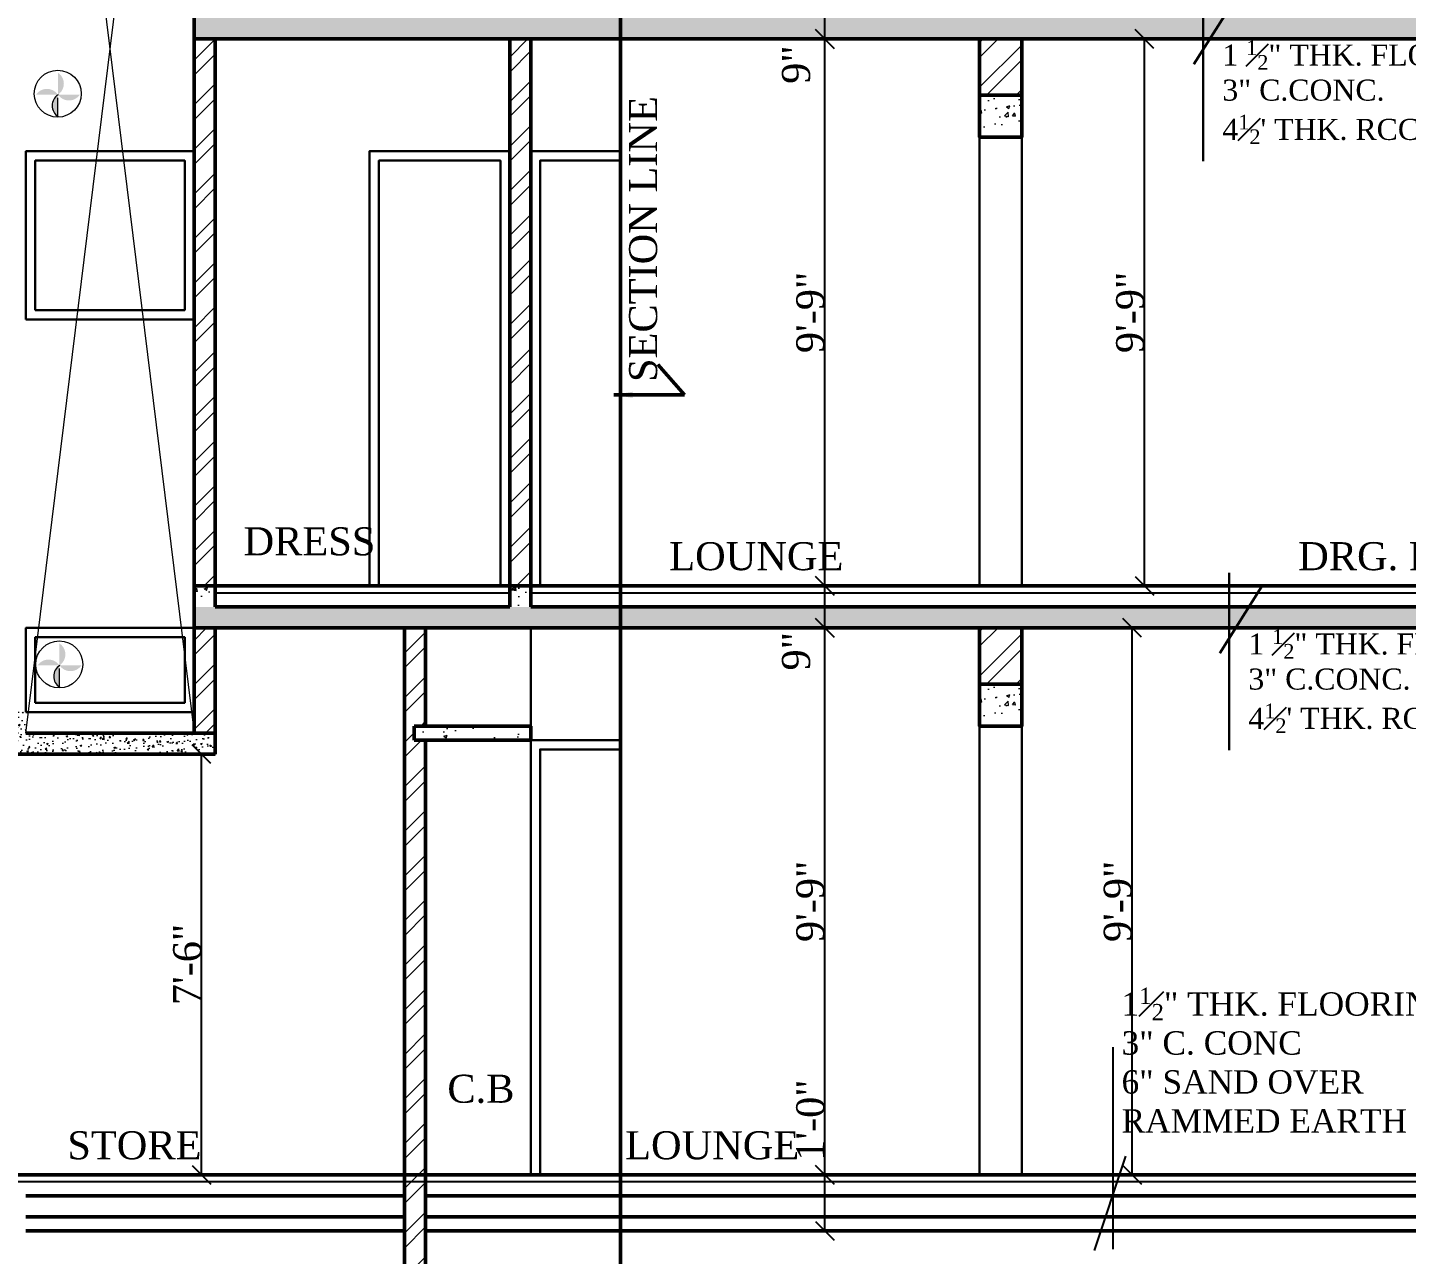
# Model space of a CAD drawing. Header units: feet. Extents: x 37458 to 42412, y -3338 to -325.
# Drawn here: x 40425.3 to 40720.2, y -1268.4 to -1005.9 of the extents above; entities that cross this region are included whole.
import ezdxf

# ---------------------------------------------------------------- set-up
doc = ezdxf.new("R2010")
doc.units = ezdxf.units.FT
doc.header["$MEASUREMENT"] = 0
doc.header["$PDMODE"] = 35
doc.header["$PDSIZE"] = 8
doc.layers.get('Defpoints').update_dxf_attribs({"color": 52})
for name, color, linetype, plot in [('BLK_1_FLR_0_KITCHEN', 1, 'Continuous', False), ('BLK_1_FLR_0_REGULAR_ROOM_5', 1, 'Continuous', False), ('BLK_1_FLR_1_KITCHEN', 4, 'Continuous', False), ('BLK_1_FLR_1_REGULAR_ROOM_2', 1, 'Continuous', False)]:
    doc.layers.add(name, color=color, linetype=linetype, plot=plot)
for name, color, linetype, lineweight in [('dimensiom', 35, 'Continuous', 25), ('HAT', 8, 'Continuous', 13), ('HATCH', 254, 'Continuous', 13), ('Jonry', 243, 'Continuous', 20), ('TEXT', 7, 'Continuous', 30), ('walls', 1, 'Continuous', 50), ('WIN', 141, 'Continuous', 25)]:
    doc.layers.add(name, color=color, linetype=linetype, lineweight=lineweight)
doc.styles.add("4''", font='romai___.ttf', dxfattribs={"height": 7})
doc.styles.get("Standard").update_dxf_attribs({"font": 'times.ttf', "height": 6})
doc.dimstyles.new('arrow', dxfattribs={"dimtxt": 6, "dimasz": 4, "dimexe": 3, "dimexo": 6, "dimgap": 0, "dimtad": 1, "dimzin": 3, "dimdsep": 46, "dimlunit": 4, "dimtxsty": 'Standard', "dimblk": 'OBLIQUE', "dimcen": 12, "dimclrd": 7, "dimclre": 256, "dimclrt": 7, "dimadec": 0, "dimazin": 0, "dimtfac": 1, "dimtofl": 0, "dimtmove": 0, "dimatfit": 3, "dimfxl": 3, "dimfxlon": 1, "dimtolj": 1, "dimtzin": 0, "dimlwd": -1, "dimlwe": -1, "dimarcsym": 0})
pattern_1 = [(50, (-2351.846, -252.24), (7.1726018, -0.62752135), [0.75, -8.25]), (355, (-2351.846, -252.24), (-1.3875133, 7.5219213), [0.6, -6.6]), (100.4514, (-2351.2484, -252.292), (5.7850938, 6.8943954), [0.6374019, -7.0114211]), (46.1842, (-2351.846, -250.24), (10.6724105, -1.6551901), [1.125, -12.375]), (96.6356, (-2350.957, -250.378), (9.346627, 9.7411787), [0.956103, -10.51713]), (351.1842, (-2351.846, -250.24), (9.3466195, 9.741186), [0.9, -9.9]), (21, (-2350.846, -250.74), (5.9690705, -4.0261889), [0.75, -8.25]), (326, (-2350.846, -250.74), (2.4331533, 7.2515005), [0.6, -6.6]), (71.4514, (-2350.349, -251.0755), (8.4022263, 3.225305), [0.6374019, -7.0114211]), (37.5, (-2351.846, -252.24), (0.12159855, 3.32893854), [0, -6.52, 0, -6.7, 0, -6.625]), (7.5, (-2351.846, -252.24), (2.63069537, 3.94411712), [0, -3.82, 0, -6.37, 0, -2.525]), (327.5, (-2354.076, -252.24), (5.33822436, -0.22554872), [0, -2.5, 0, -7.8, 0, -10.35]), (317.5, (-2355.076, -252.24), (5.8318617, 1.0010498), [0, -3.25, 0, -5.18, 0, -7.35])]
pattern_2 = [(45, (-2351.846, -0.24), (-4.7729708, 4.7729708), []), (45, (-2348.664, -0.24), (-4.7729708, 4.7729708), [])]

# ---------------------------------------------------------------- blocks, each defined once
blk = doc.blocks.new('_Oblique')
at = {"layer": 'dimensiom', "color": 0, "lineweight": -2}
blk.add_line((-0.5, -0.5), (0.5, 0.5), dxfattribs=at)
blk = doc.blocks.new('*D201')
at = {"layer": 'Defpoints', "color": 0, "ltscale": 0.75, "transparency": 16777216}
for p in [(40595.76, -1251.37), (40628.88, -1251.37, 241.58), (40629.44, -1263.37, 272.89)]:
    blk.add_point(p, dxfattribs=at)
at = {"layer": 'dimensiom', "color": 7, "ltscale": 0.75, "transparency": 16777216}
for p, q in [((40595.76, -1251.37), (40595.76, -1231.97)), ((40595.76, -1263.37), (40595.76, -1251.37))]:
    blk.add_line(p, q, dxfattribs=at)
at = {"layer": 'dimensiom', "ltscale": 0.75, "transparency": 16777216}
for p, q in [((40593.64, -1251.37), (40592.76, -1251.37)), ((40593.56, -1263.37), (40592.76, -1263.37))]:
    blk.add_line(p, q, dxfattribs=at)
at = {"layer": 'dimensiom', "color": 7, "ltscale": 0.75, "transparency": 16777216, "xscale": 4, "yscale": 4, "zscale": 4}
for p, rotation in [((40595.76, -1251.37), 90), ((40595.76, -1263.37), 270)]:
    blk.add_blockref('_Oblique', p, dxfattribs=dict(at, rotation=rotation))
at = {"layer": 'dimensiom', "color": 7, "ltscale": 0.75, "transparency": 16777216, "insert": (40592.7, -1239.67), "char_height": 6, "attachment_point": 5, "rotation": 90}
blk.add_mtext('\\A1;1\'-0"', dxfattribs=at)
blk = doc.blocks.new('*D202')
at = {"layer": 'BLK_1_FLR_0_KITCHEN', "transparency": 16777216}
for p, q in [((40593.71, -1134.37), (40592.76, -1134.37)), ((40593.64, -1251.37), (40592.76, -1251.37))]:
    blk.add_line(p, q, dxfattribs=at)
at = {"layer": 'BLK_1_FLR_0_KITCHEN', "color": 7, "transparency": 16777216}
blk.add_line((40595.76, -1251.37), (40595.76, -1134.37), dxfattribs=at)
at = {"layer": 'Defpoints', "color": 0, "transparency": 16777216}
for p in [(40595.76, -1134.37), (40628.88, -1134.37, 224.39), (40628.88, -1251.37, 241.58)]:
    blk.add_point(p, dxfattribs=at)
at = {"layer": 'BLK_1_FLR_0_KITCHEN', "color": 7, "transparency": 16777216, "xscale": 4, "yscale": 4, "zscale": 4}
for p, rotation in [((40595.76, -1134.37), 90), ((40595.76, -1251.37), 270)]:
    blk.add_blockref('_Oblique', p, dxfattribs=dict(at, rotation=rotation))
at = {"layer": 'BLK_1_FLR_0_KITCHEN', "color": 7, "transparency": 16777216, "insert": (40592.7, -1192.87), "char_height": 6, "attachment_point": 5, "rotation": 90}
blk.add_mtext('\\A1;9\'-9"', dxfattribs=at)
blk = doc.blocks.new('*D203')
at = {"layer": 'Defpoints', "color": 0, "ltscale": 0.75, "transparency": 16777216}
for p in [(40595.76, -1125.37), (40628.88, -1125.37, 325.68), (40628.88, -1134.37, 224.39)]:
    blk.add_point(p, dxfattribs=at)
at = {"layer": 'dimensiom', "ltscale": 0.75, "transparency": 16777216}
for p, q in [((40593.42, -1125.37), (40592.76, -1125.37)), ((40593.71, -1134.37), (40592.76, -1134.37))]:
    blk.add_line(p, q, dxfattribs=at)
at = {"layer": 'dimensiom', "color": 7, "ltscale": 0.75, "transparency": 16777216}
blk.add_line((40595.76, -1134.37), (40595.76, -1125.37), dxfattribs=at)
at = {"layer": 'dimensiom', "color": 7, "ltscale": 0.75, "transparency": 16777216, "xscale": 4, "yscale": 4, "zscale": 4}
for p, rotation in [((40595.76, -1125.37), 90), ((40595.76, -1134.37), 270)]:
    blk.add_blockref('_Oblique', p, dxfattribs=dict(at, rotation=rotation))
at = {"layer": 'dimensiom', "color": 7, "ltscale": 0.75, "transparency": 16777216, "insert": (40589.64, -1139.36), "char_height": 6, "attachment_point": 5, "rotation": 90}
blk.add_mtext('\\A1;9"', dxfattribs=at)
blk = doc.blocks.new('*D204')
at = {"layer": 'BLK_1_FLR_1_KITCHEN', "transparency": 16777216}
for p, q in [((40593.45, -1008.37), (40592.76, -1008.37)), ((40593.42, -1125.37), (40592.76, -1125.37))]:
    blk.add_line(p, q, dxfattribs=at)
at = {"layer": 'BLK_1_FLR_1_KITCHEN', "color": 7, "transparency": 16777216}
blk.add_line((40595.76, -1125.37), (40595.76, -1008.37), dxfattribs=at)
at = {"layer": 'Defpoints', "color": 0, "transparency": 16777216}
for p in [(40595.76, -1008.37), (40628.88, -1008.37, 308.48), (40628.88, -1125.37, 325.68)]:
    blk.add_point(p, dxfattribs=at)
at = {"layer": 'BLK_1_FLR_1_KITCHEN', "color": 7, "transparency": 16777216, "xscale": 4, "yscale": 4, "zscale": 4}
for p, rotation in [((40595.76, -1008.37), 90), ((40595.76, -1125.37), 270)]:
    blk.add_blockref('_Oblique', p, dxfattribs=dict(at, rotation=rotation))
at = {"layer": 'BLK_1_FLR_1_KITCHEN', "color": 7, "transparency": 16777216, "insert": (40592.7, -1066.87), "char_height": 6, "attachment_point": 5, "rotation": 90}
blk.add_mtext('\\A1;9\'-9"', dxfattribs=at)
blk = doc.blocks.new('*D205')
at = {"layer": 'Defpoints', "color": 0, "ltscale": 0.75, "transparency": 16777216}
for p in [(40595.76, -999.37), (40629.38, -999.37, 321.56), (40628.88, -1008.37, 308.48)]:
    blk.add_point(p, dxfattribs=at)
at = {"layer": 'dimensiom', "ltscale": 0.75, "transparency": 16777216}
for p, q in [((40593.44, -999.37), (40592.76, -999.37)), ((40593.45, -1008.37), (40592.76, -1008.37))]:
    blk.add_line(p, q, dxfattribs=at)
at = {"layer": 'dimensiom', "color": 7, "ltscale": 0.75, "transparency": 16777216}
blk.add_line((40595.76, -1008.37), (40595.76, -999.37), dxfattribs=at)
at = {"layer": 'dimensiom', "color": 7, "ltscale": 0.75, "transparency": 16777216, "xscale": 4, "yscale": 4, "zscale": 4}
for p, rotation in [((40595.76, -999.37), 90), ((40595.76, -1008.37), 270)]:
    blk.add_blockref('_Oblique', p, dxfattribs=dict(at, rotation=rotation))
at = {"layer": 'dimensiom', "color": 7, "ltscale": 0.75, "transparency": 16777216, "insert": (40589.64, -1013.85), "char_height": 6, "attachment_point": 5, "rotation": 90}
blk.add_mtext('\\A1;9"', dxfattribs=at)
blk = doc.blocks.new('*D298')
at = {"layer": 'Defpoints', "color": 0, "ltscale": 0.75, "transparency": 16777216}
for p in [(40424.88, -1161.37, -872.64), (40462.48, -1161.37), (40424.88, -1251.37, -872.64)]:
    blk.add_point(p, dxfattribs=at)
at = {"layer": 'dimensiom', "color": 7, "ltscale": 0.75, "transparency": 16777216}
blk.add_line((40462.48, -1251.37), (40462.48, -1161.37), dxfattribs=at)
at = {"layer": 'dimensiom', "ltscale": 0.75, "transparency": 16777216}
for p, q in [((40465.2, -1161.37), (40465.48, -1161.37)), ((40465.2, -1251.37), (40465.48, -1251.37))]:
    blk.add_line(p, q, dxfattribs=at)
at = {"layer": 'dimensiom', "color": 7, "ltscale": 0.75, "transparency": 16777216, "xscale": 4, "yscale": 4, "zscale": 4}
for p, rotation in [((40462.48, -1161.37), 90), ((40462.48, -1251.37), 270)]:
    blk.add_blockref('_Oblique', p, dxfattribs=dict(at, rotation=rotation))
at = {"layer": 'dimensiom', "color": 7, "ltscale": 0.75, "transparency": 16777216, "insert": (40459.42, -1206.37), "char_height": 6, "attachment_point": 5, "rotation": 90}
blk.add_mtext('\\A1;7\'-6"', dxfattribs=at)
blk = doc.blocks.new('*D385')
at = {"layer": 'BLK_1_FLR_0_REGULAR_ROOM_5', "color": 7, "ltscale": 0.75, "transparency": 16777216}
blk.add_line((40661.51, -1251.37), (40661.51, -1134.37), dxfattribs=at)
at = {"layer": 'BLK_1_FLR_0_REGULAR_ROOM_5', "ltscale": 0.75, "transparency": 16777216}
for p, q in [((40664.42, -1134.37), (40664.51, -1134.37)), ((40664.47, -1251.37), (40664.51, -1251.37))]:
    blk.add_line(p, q, dxfattribs=at)
at = {"layer": 'Defpoints', "color": 0, "ltscale": 0.75, "transparency": 16777216}
for p in [(40652.53, -1134.37, -1146.48), (40661.51, -1134.37), (40650.99, -1251.37, -2582.82)]:
    blk.add_point(p, dxfattribs=at)
at = {"layer": 'BLK_1_FLR_0_REGULAR_ROOM_5', "color": 7, "ltscale": 0.75, "transparency": 16777216, "xscale": 4, "yscale": 4, "zscale": 4}
for p, rotation in [((40661.51, -1134.37), 90), ((40661.51, -1251.37), 270)]:
    blk.add_blockref('_Oblique', p, dxfattribs=dict(at, rotation=rotation))
at = {"layer": 'BLK_1_FLR_0_REGULAR_ROOM_5', "color": 7, "ltscale": 0.75, "transparency": 16777216, "insert": (40658.45, -1192.87), "char_height": 6, "attachment_point": 5, "rotation": 90}
blk.add_mtext('\\A1;9\'-9"', dxfattribs=at)
blk = doc.blocks.new('*D388')
at = {"layer": 'BLK_1_FLR_1_REGULAR_ROOM_2', "color": 7, "ltscale": 0.75, "transparency": 16777216}
blk.add_line((40664.16, -1125.37), (40664.16, -1008.37), dxfattribs=at)
at = {"layer": 'BLK_1_FLR_1_REGULAR_ROOM_2', "ltscale": 0.75, "transparency": 16777216}
for p, q in [((40667.07, -1008.37), (40667.16, -1008.37)), ((40667.12, -1125.37), (40667.16, -1125.37))]:
    blk.add_line(p, q, dxfattribs=at)
at = {"layer": 'Defpoints', "color": 0, "ltscale": 0.75, "transparency": 16777216}
for p in [(40655.18, -1008.37, -1146.48), (40664.16, -1008.37), (40653.64, -1125.37, -2582.82)]:
    blk.add_point(p, dxfattribs=at)
at = {"layer": 'BLK_1_FLR_1_REGULAR_ROOM_2', "color": 7, "ltscale": 0.75, "transparency": 16777216, "xscale": 4, "yscale": 4, "zscale": 4}
for p, rotation in [((40664.16, -1008.37), 90), ((40664.16, -1125.37), 270)]:
    blk.add_blockref('_Oblique', p, dxfattribs=dict(at, rotation=rotation))
at = {"layer": 'BLK_1_FLR_1_REGULAR_ROOM_2', "color": 7, "ltscale": 0.75, "transparency": 16777216, "insert": (40661.1, -1066.87), "char_height": 6, "attachment_point": 5, "rotation": 90}
blk.add_mtext('\\A1;9\'-9"', dxfattribs=at)

msp = doc.modelspace()

# ---------------------------------------------------------------- hatches: boundary and pattern name
at = {"layer": 'HATCH', "ltscale": 0.75}
h = msp.add_hatch(dxfattribs=at)
h.set_pattern_fill('AR-CONC', color=256, style=0)
h.set_pattern_definition([(50, (-2351.846, -126.24), (7.1726018, -0.62752135), [0.75, -8.25]), (355, (-2351.846, -126.24), (-1.3875133, 7.5219213), [0.6, -6.6]), (100.4514, (-2351.2484, -126.292), (5.7850938, 6.8943954), [0.6374019, -7.0114211]), (46.1842, (-2351.846, -124.24), (10.6724105, -1.6551901), [1.125, -12.375]), (96.6356, (-2350.957, -124.378), (9.346627, 9.7411787), [0.956103, -10.51713]), (351.1842, (-2351.846, -124.24), (9.3466195, 9.741186), [0.9, -9.9]), (21, (-2350.846, -124.74), (5.9690705, -4.0261889), [0.75, -8.25]), (326, (-2350.846, -124.74), (2.4331533, 7.2515005), [0.6, -6.6]), (71.4514, (-2350.349, -125.0755), (8.4022263, 3.225305), [0.6374019, -7.0114211]), (37.5, (-2351.846, -126.24), (0.12159855, 3.32893854), [0, -6.52, 0, -6.7, 0, -6.625]), (7.5, (-2351.846, -126.24), (2.63069537, 3.94411712), [0, -3.82, 0, -6.37, 0, -2.525]), (327.5, (-2354.076, -126.24), (5.33822436, -0.22554872), [0, -2.5, 0, -7.8, 0, -10.35]), (317.5, (-2355.076, -126.24), (5.8318617, 1.0010498), [0, -3.25, 0, -5.18, 0, -7.35])])
h.paths.add_polyline_path([(40460.8834, -1008.3706), (40844.8834, -1008.3706), (40844.8834, -1003.8706), (40460.8834, -1003.8706)])
h = msp.add_hatch(dxfattribs=at)
h.set_pattern_fill('ANSI32', color=256, scale=18, style=0)
h.set_pattern_definition(pattern_2)
h.paths.add_polyline_path([(40460.8834, -1125.3706), (40465.3834, -1125.3706), (40465.3834, -1008.3706), (40460.8834, -1008.3706)])
h = msp.add_hatch(dxfattribs=at)
h.set_pattern_fill('ANSI32', color=256, scale=18, style=0)
h.set_pattern_definition(pattern_2)
h.paths.add_polyline_path([(40528.3834, -1125.3706), (40532.8834, -1125.3706), (40532.8834, -1008.3706), (40528.3834, -1008.3706)])
h = msp.add_hatch(dxfattribs=at)
h.set_pattern_fill('ANSI32', color=256, scale=18, style=0)
h.set_pattern_definition([(45, (-2351.846, -126.24), (-4.7729708, 4.7729708), []), (45, (-2348.664, -126.24), (-4.7729708, 4.7729708), [])])
h.paths.add_polyline_path([(40628.8834, -1020.3706), (40637.8834, -1020.3706), (40637.8834, -1008.3706), (40628.8834, -1008.3706)])
h = msp.add_hatch(dxfattribs=at)
h.set_pattern_fill('AR-CONC', color=256, style=0)
h.set_pattern_definition([(50, (546.9686, 1150.455), (7.1726018, -0.62752135), [0.75, -8.25]), (355, (546.9686, 1150.455), (-1.3875133, 7.5219213), [0.6, -6.6]), (100.4514, (547.566, 1150.4026), (5.7850938, 6.8943954), [0.6374019, -7.0114211]), (46.1842, (546.969, 1152.455), (10.6724105, -1.6551901), [1.125, -12.375]), (96.6356, (547.858, 1152.317), (9.346627, 9.7411787), [0.956103, -10.51713]), (351.1842, (546.969, 1152.455), (9.3466195, 9.741186), [0.9, -9.9]), (21, (547.9686, 1151.955), (5.9690705, -4.0261889), [0.75, -8.25]), (326, (547.9686, 1151.955), (2.4331533, 7.2515005), [0.6, -6.6]), (71.4514, (548.466, 1151.6194), (8.4022263, 3.225305), [0.6374019, -7.0114211]), (37.5, (546.9686, 1150.455), (0.12159855, 3.32893854), [0, -6.52, 0, -6.7, 0, -6.625]), (7.5, (546.9686, 1150.455), (2.63069537, 3.94411712), [0, -3.82, 0, -6.37, 0, -2.525]), (327.5, (544.7386, 1150.455), (5.33822436, -0.22554872), [0, -2.5, 0, -7.8, 0, -10.35]), (317.5, (543.7386, 1150.455), (5.8318617, 1.0010498), [0, -3.25, 0, -5.18, 0, -7.35])])
h.paths.add_polyline_path([(40637.8834, -1020.3706), (40628.8834, -1020.3706), (40628.8834, -1029.3706), (40637.8834, -1029.3706)])
h = msp.add_hatch(dxfattribs=at)
h.set_pattern_fill('AR-CONC', color=256, style=0)
h.set_pattern_definition(pattern_1)
h.paths.add_polyline_path([(40460.8834, -1129.8706), (40465.3834, -1129.8706), (40465.3834, -1125.3706), (40460.8834, -1125.3706)])
h = msp.add_hatch(dxfattribs=at)
h.set_pattern_fill('AR-CONC', color=256, style=0)
h.set_pattern_definition(pattern_1)
h.paths.add_polyline_path([(40528.3834, -1129.8706), (40532.8834, -1129.8706), (40532.8834, -1125.3706), (40528.3834, -1125.3706)])
h = msp.add_hatch(dxfattribs=at)
h.set_pattern_fill('AR-CONC', color=256, style=0)
h.set_pattern_definition(pattern_1)
h.paths.add_polyline_path([(40460.8834, -1134.3706), (40844.8834, -1134.3706), (40844.8834, -1129.8706), (40460.8834, -1129.8706)])
h = msp.add_hatch(dxfattribs=at)
h.set_pattern_fill('ANSI32', color=256, scale=18, style=0)
h.set_pattern_definition(pattern_2)
h.paths.add_polyline_path([(40460.8834, -1156.8706), (40465.3834, -1156.8706), (40465.3834, -1134.3706), (40460.8834, -1134.3706)])
h = msp.add_hatch(dxfattribs=at)
h.set_pattern_fill('ANSI32', color=256, scale=18, style=0)
h.set_pattern_definition(pattern_2)
h.paths.add_polyline_path([(40505.8834, -1271.8584), (40505.8834, -1134.3706), (40510.3834, -1134.3706), (40510.3834, -1155.3706), (40507.9423, -1155.3706), (40507.9423, -1158.3706), (40510.3834, -1158.3706), (40510.3834, -1271.8584), (40508.9746, -1271.8584), (40507.895, -1275.0735), (40507.895, -1269.5114), (40507.0824, -1271.8584)])
h = msp.add_hatch(dxfattribs=at)
h.set_pattern_fill('ANSI32', color=256, scale=18, style=0)
h.set_pattern_definition([(45, (-2351.846, -252.24), (-4.7729708, 4.7729708), []), (45, (-2348.664, -252.24), (-4.7729708, 4.7729708), [])])
h.paths.add_polyline_path([(40628.8834, -1146.3706), (40637.8834, -1146.3706), (40637.8834, -1134.3706), (40628.8834, -1134.3706)])
h = msp.add_hatch(dxfattribs=at)
h.set_pattern_fill('AR-CONC', color=256, style=0)
h.set_pattern_definition([(50, (546.9686, 1024.455), (7.1726018, -0.62752135), [0.75, -8.25]), (355, (546.9686, 1024.455), (-1.3875133, 7.5219213), [0.6, -6.6]), (100.4514, (547.566, 1024.4026), (5.7850938, 6.8943954), [0.6374019, -7.0114211]), (46.1842, (546.969, 1026.455), (10.6724105, -1.6551901), [1.125, -12.375]), (96.6356, (547.858, 1026.317), (9.346627, 9.7411787), [0.956103, -10.51713]), (351.1842, (546.969, 1026.455), (9.3466195, 9.741186), [0.9, -9.9]), (21, (547.9686, 1025.955), (5.9690705, -4.0261889), [0.75, -8.25]), (326, (547.9686, 1025.955), (2.4331533, 7.2515005), [0.6, -6.6]), (71.4514, (548.466, 1025.6194), (8.4022263, 3.225305), [0.6374019, -7.0114211]), (37.5, (546.9686, 1024.455), (0.12159855, 3.32893854), [0, -6.52, 0, -6.7, 0, -6.625]), (7.5, (546.9686, 1024.455), (2.63069537, 3.94411712), [0, -3.82, 0, -6.37, 0, -2.525]), (327.5, (544.7386, 1024.455), (5.33822436, -0.22554872), [0, -2.5, 0, -7.8, 0, -10.35]), (317.5, (543.7386, 1024.455), (5.8318617, 1.0010498), [0, -3.25, 0, -5.18, 0, -7.35])])
h.paths.add_polyline_path([(40637.8834, -1146.3706), (40628.8834, -1146.3706), (40628.8834, -1155.3706), (40637.8834, -1155.3706)])
h = msp.add_hatch(dxfattribs=at)
h.set_pattern_fill('AR-CONC', color=256, scale=0.5, style=0)
h.set_pattern_definition([(50, (-2351.846, -0.24), (3.58630091, -0.31376067), [0.375, -4.125]), (355, (-2351.846, -0.24), (-0.69375667, 3.76096067), [0.3, -3.3]), (100.4514, (-2351.5472, -0.266), (2.8925469, 3.4471977), [0.31870095, -3.50571056]), (46.1842, (-2351.846, 0.76), (5.33620524, -0.82759507), [0.5625, -6.1875]), (96.6356, (-2351.4014, 0.691), (4.6733135, 4.87058935), [0.47805144, -5.258565]), (351.1842, (-2351.846, 0.76), (4.6733097, 4.870593), [0.45, -4.95]), (21, (-2351.346, 0.51), (2.98453526, -2.01309445), [0.375, -4.125]), (326, (-2351.346, 0.51), (1.21657666, 3.62575023), [0.3, -3.3]), (71.4514, (-2351.0974, 0.3422), (4.20111314, 1.61265248), [0.31870095, -3.50571056]), (37.5, (-2351.8461, -0.24), (0.060799277, 1.66446927), [0, -3.26, 0, -3.35, 0, -3.3125]), (7.5, (-2351.8461, -0.24), (1.31534769, 1.97205856), [0, -1.91, 0, -3.185, 0, -1.2625]), (327.5, (-2352.9611, -0.24), (2.66911218, -0.11277436), [0, -1.25, 0, -3.9, 0, -5.175]), (317.5, (-2353.461, -0.24), (2.91593085, 0.50052491), [0, -1.625, 0, -2.59, 0, -3.675])])
h.paths.add_polyline_path([(40415.8834, -1155.3706), (40415.8834, -1152.3706), (40424.8834, -1152.3706), (40424.8834, -1156.8706), (40465.3834, -1156.8706), (40465.3834, -1161.3706), (40415.8834, -1161.3706), (40415.8834, -1158.3706), (40418.5444, -1158.3706), (40418.5444, -1155.3706)])
h = msp.add_hatch(dxfattribs=at)
h.set_pattern_fill('AR-CONC', color=256, style=0)
h.set_pattern_definition([(50, (-2351.846, -0.24), (7.1726018, -0.62752135), [0.75, -8.25]), (355, (-2351.846, -0.24), (-1.3875133, 7.5219213), [0.6, -6.6]), (100.4514, (-2351.2484, -0.292), (5.7850938, 6.8943954), [0.6374019, -7.0114211]), (46.1842, (-2351.846, 1.76), (10.6724105, -1.6551901), [1.125, -12.375]), (96.6356, (-2350.957, 1.622), (9.346627, 9.7411787), [0.956103, -10.51713]), (351.1842, (-2351.846, 1.76), (9.3466195, 9.741186), [0.9, -9.9]), (21, (-2350.846, 1.26), (5.9690705, -4.0261889), [0.75, -8.25]), (326, (-2350.846, 1.26), (2.4331533, 7.2515005), [0.6, -6.6]), (71.4514, (-2350.349, 0.9245), (8.4022263, 3.225305), [0.6374019, -7.0114211]), (37.5, (-2351.846, -0.24), (0.12159855, 3.32893854), [0, -6.52, 0, -6.7, 0, -6.625]), (7.5, (-2351.846, -0.24), (2.63069537, 3.94411712), [0, -3.82, 0, -6.37, 0, -2.525]), (327.5, (-2354.076, -0.24), (5.33822436, -0.22554872), [0, -2.5, 0, -7.8, 0, -10.35]), (317.5, (-2355.076, -0.24), (5.8318617, 1.0010498), [0, -3.25, 0, -5.18, 0, -7.35])])
h.paths.add_polyline_path([(40507.9423, -1158.3706), (40532.8834, -1158.3706), (40532.8834, -1155.3706), (40507.9423, -1155.3706)])
at = {"layer": 'Jonry', "ltscale": 0.75}
h = msp.add_hatch(color=256, dxfattribs=at)
h.paths.add_polyline_path([(40431.7415, -1015.5915), (40431.7415, -1020.2812, 0.00326813), (40431.772, -1020.261, -0.00139375), (40431.7635, -1020.248, 0.00139375), (40431.772, -1020.261, 0.53786413)])
h.paths.add_polyline_path([(40436.4312, -1020.2812), (40431.7913, -1020.2812, 0.00043582), (40431.7873, -1020.2839, 0.53254552)])
h.paths.add_polyline_path([(40431.7415, -1020.3144, 0.52832187), (40431.7415, -1024.9377)])
h.paths.add_polyline_path([(40427.0738, -1020.2812), (40431.7195, -1020.2812, 0.53291402)])
h = msp.add_hatch(color=256, dxfattribs=at)
h.paths.add_polyline_path([(40432.0719, -1137.6897), (40432.0719, -1142.3793, 0.00326813), (40432.1025, -1142.3592, -0.00139375), (40432.0939, -1142.3461, 0.00139375), (40432.1025, -1142.3592, 0.53786413)])
h.paths.add_polyline_path([(40436.7616, -1142.3793), (40432.1218, -1142.3793, 0.00043582), (40432.1177, -1142.382, 0.53254552)])
h.paths.add_polyline_path([(40432.0719, -1142.4126, 0.52832187), (40432.0719, -1147.0358)])
h.paths.add_polyline_path([(40427.4042, -1142.3793), (40432.05, -1142.3793, 0.53291402)])

# ---------------------------------------------------------------- linework, layer by layer
at = {"layer": 'HAT', "ltscale": 0.75}
for p, q in [((40424.8834, -1156.8706, -2141.6831), (40460.8834, -864.3706, -823.6472)), ((40424.8834, -864.3706, -841.6472), (40460.8834, -1156.8706, -823.6472))]:
    msp.add_line(p, q, dxfattribs=at)
at = {"layer": 'Jonry', "ltscale": 0.75}
for p, q in [((40431.7415, -1024.9709, 30.9954), (40431.7415, -1020.9739, 30.9954)), ((40432.0719, -1147.069, 30.9954), (40432.0719, -1143.072, 30.9954))]:
    msp.add_line(p, q, dxfattribs=at)
for centre in [(40431.7065, -1020.0682, 18.7082), (40432.037, -1142.1664, 18.7082)]:
    msp.add_circle(centre, 5.0224, dxfattribs=at)
for centre in [(40433.3186, -1022.626, 30.9954), (40433.649, -1144.7242, 30.9954)]:
    msp.add_arc(centre, 2.7984, 123.077073, 236.922927, dxfattribs=at)
at = {"layer": 'TEXT'}
for p, q in [((40676.6859, -996.5513, -682.2604), (40676.6859, -1034.5386, -682.2604)), ((40683.5786, -999.608, -700.2604), (40674.7149, -1013.7769, -941.8405)), ((40682.2455, -1122.5513, -766.3515), (40682.2455, -1160.5386, -766.3515)), ((40689.1382, -1125.608, -784.3515), (40680.2745, -1139.7769, -1025.9316))]:
    msp.add_line(p, q, dxfattribs=at)
at = {"layer": 'TEXT', "lineweight": 25}
for p, q in [((40657.3572, -1224.0557, -766.1545), (40657.3572, -1267.3032, -797.1499)), ((40653.4186, -1267.5369, -796.4087), (40660.1454, -1247.414, -769.9195))]:
    msp.add_line(p, q, dxfattribs=at)
at = {"layer": 'walls', "ltscale": 0.75}
for p, q in [((40552.0455, -1300.4282), (40552.0455, -822.4656)), ((40460.8834, -864.3706, -823.6472), (40460.8834, -1156.8706, -823.6472)), ((40865.8834, -1008.3706, -1193.2904), (40460.8834, -1008.3706, -1105.7737)), ((40465.3834, -1008.3706, -823.6472), (40465.3834, -1129.8706, -823.6472)), ((40528.3834, -1129.8706, -841.6472), (40528.3834, -1008.3706, -841.6472)), ((40532.8834, -1129.8706, -841.6472), (40532.8834, -1008.3706, -841.6472)), ((40637.8834, -1029.3706, -805.0595), (40637.8834, -1008.3706, -805.0595)), ((40628.8834, -1020.3706, -805.0595), (40637.8834, -1020.3706, -805.0595)), ((40861.3834, -1125.3706, -1109.326), (40460.8834, -1125.3706, -1094.1172)), ((40465.3834, -1129.8706, -1113.5412), (40528.3834, -1129.8706, -1113.5412)), ((40532.8834, -1129.8706, -1113.5412), (40820.8834, -1129.8706, -1113.5412)), ((40865.8834, -1134.3706, -1277.3815), (40460.8834, -1134.3706, -1189.8648)), ((40465.3834, -1134.3706, -823.6472), (40465.3834, -1161.3706, -823.6472)), ((40505.8834, -1134.3706, -823.6472), (40505.8834, -1271.6184, -854.6427)), ((40510.3834, -1134.3706, -823.6472), (40510.3834, -1155.3706, -823.6472)), ((40637.8834, -1155.3706, -889.1506), (40637.8834, -1134.3706, -889.1506)), ((40628.8834, -1146.3706, -889.1506), (40637.8834, -1146.3706, -889.1506)), ((40507.9423, -1155.3706, -1914.1003), (40532.8834, -1155.3706, -1914.1003)), ((40507.9423, -1158.3706, -172.8174), (40507.9423, -1155.3706, -643.9965)), ((40532.8834, -1158.3706, -1896.1003), (40532.8834, -1155.3706, -1914.1003)), ((40465.3834, -1156.8706, -2058.5805), (40424.8834, -1156.8706, -2141.6831)), ((40507.9423, -1158.3706, -1914.1003), (40532.8834, -1158.3706, -1914.1003)), ((40510.3834, -1158.3706, -823.6472), (40510.3834, -1271.6184, -854.6427)), ((40465.3834, -1161.3706, -2058.5805), (40415.8834, -1161.3706, -2160.1504)), ((40820.8834, -1251.3706, -1136.6877), (40232.8834, -1251.3706, -2648.9237)), ((40505.8834, -1255.8706, -881.692), (40424.8834, -1255.8706, -826.7022)), ((40820.8834, -1255.8706, -1095.5412), (40510.3834, -1255.8706, -884.747)), ((40505.8834, -1260.3706, -881.692), (40424.8834, -1260.3706, -826.7022)), ((40820.8834, -1260.3706, -1095.5412), (40510.3834, -1260.3706, -884.747)), ((40424.8834, -1263.3706, -745.2702), (40505.8834, -1263.3706, -800.26)), ((40505.8834, -1263.3706, -835.2415), (40424.8834, -1263.3706, -769.7906)), ((40510.3834, -1263.3706, -803.315), (40820.8834, -1263.3706, -1014.1092)), ((40820.8834, -1263.3706, -1089.7727), (40510.3834, -1263.3706, -838.8777))]:
    msp.add_line(p, q, dxfattribs=at)
for points, elevation in [([(40628.8834, -1008.3706), (40628.8834, -1029.3706), (40637.8834, -1029.3706), (40637.8834, -1008.3706)], -805.0595), ([(40628.8834, -1134.3706), (40628.8834, -1155.3706), (40637.8834, -1155.3706), (40637.8834, -1134.3706)], -889.1506)]:
    msp.add_lwpolyline(points, dxfattribs=dict(at, elevation=elevation))
at = {"layer": 'WIN', "lineweight": 30}
for p, q in [((40628.8834, -1029.3706, -805.0595), (40628.8834, -1125.3706, -787.8654)), ((40637.8834, -1029.3706, -805.0595), (40637.8834, -1125.3706, -805.0595)), ((40532.8834, -1155.3706, -823.6472), (40532.8834, -1134.3706, -823.6472)), ((40628.8834, -1155.3706, -889.1506), (40628.8834, -1251.3706, -871.9566)), ((40637.8834, -1155.3706, -889.1506), (40637.8834, -1251.3706, -889.1506)), ((40532.8834, -1251.3706, -823.6472), (40532.8834, -1158.3706, -823.6472))]:
    msp.add_line(p, q, dxfattribs=at)
at = {"layer": 'WIN'}
for p, q in [((40465.3834, -1126.8706, -1290.8428), (40528.3834, -1126.8706, -1304.8225)), ((40532.8834, -1126.8706, -1305.8211), (40820.8834, -1126.8706, -1369.7287)), ((40820.8834, -1252.8706, -1004.4971), (40232.8834, -1252.8706, -1369.8386))]:
    msp.add_line(p, q, dxfattribs=at)
at = {"layer": 'WIN', "lineweight": 30}
for points, elevation in [([(40424.8834, -1068.3706), (40460.8834, -1068.3706), (40460.8834, -1032.3706), (40424.8834, -1032.3706)], -854.6427), ([(40426.8834, -1066.3706), (40458.8834, -1066.3706), (40458.8834, -1034.3706), (40426.8834, -1034.3706)], -854.6427), ([(40424.8834, -1152.3706), (40460.8834, -1152.3706), (40460.8834, -1134.3706), (40424.8834, -1134.3706)], -2172.6786), ([(40426.8834, -1150.3706), (40458.8834, -1150.3706), (40458.8834, -1136.3706), (40426.8834, -1136.3706)], -2172.6786)]:
    msp.add_lwpolyline(points, close=True, dxfattribs=dict(at, elevation=elevation))
at = {"layer": 'WIN', "lineweight": 30, "elevation": -823.6472}
for points in [[(40498.3834, -1125.3706), (40498.3834, -1032.3706), (40528.3834, -1032.3706), (40528.3834, -1125.3706)], [(40500.3834, -1125.3706), (40500.3834, -1034.3706), (40526.3834, -1034.3706), (40526.3834, -1125.3706)], [(40532.8834, -1125.3706), (40532.8834, -1032.3706), (40552.0455, -1032.3706)], [(40534.8834, -1125.3706), (40534.8834, -1034.3706), (40552.0455, -1034.3706)], [(40532.8834, -1251.3706), (40532.8834, -1158.3706), (40552.0455, -1158.3706)], [(40534.8834, -1251.3706), (40534.8834, -1160.3706), (40552.0455, -1160.3706)]]:
    msp.add_lwpolyline(points, dxfattribs=at)

# ---------------------------------------------------------------- texts
at = {"layer": 'TEXT', "lineweight": 25, "attachment_point": 1, "style": "4''"}
for s, insert, char_height, width in [('\\A1;{\\fRomantic|b0|i0|c2|p2;1 \\H0.7x;\\S1#2;\\H1.429x;" THK. FLOORING\\P3" C.CONC. \\P4\\H0.7x;\\S1#2;\\H1.429x;\' THK. RCC SLAB \'B\' }', (40680.7871, -1008.6506, -405.4198), 4.5, 75.4186), ('\\A1;{\\fRomantic|b0|i0|c2|p2;1 \\H0.7x;\\S1#2;\\H1.429x;" THK. FLOORING\\P3" C.CONC. \\P4\\H0.7x;\\S1#2;\\H1.429x;\' THK. RCC SLAB \'B\' }', (40686.3468, -1134.6506, -489.5109), 4.5, 75.4186), ('\\A1;{\\fRomantic|b0|i0|c2|p2;1\\H0.7x;\\S1#2;\\H1.429x;" THK. FLOORING\\P3" C. CONC \\P6" SAND OVER\\PRAMMED EARTH^I^I\'A\'}', (40659.2343, -1211.3201, -770.1431), 5, 88.443586)]:
    msp.add_mtext(s, dxfattribs=dict(at, insert=insert, char_height=char_height, width=width))
at = {"layer": 'TEXT', "ltscale": 0.75, "insert": (40553.8944, -1081.756, -1048.0378), "char_height": 8, "width": 62.875977, "attachment_point": 1, "rotation": 90}
msp.add_mtext('\\A1;{\\H0.75x;SECTION LINE}', dxfattribs=at)
at = {"layer": 'TEXT', "ltscale": 0.75, "char_height": 8, "attachment_point": 1}
for s, insert, width in [('\\A1;{\\H0.75x;DRESS}', (40471.4427, -1112.8361, 30.9954), 35.519042), ('\\A1;{\\H0.75x;LOUNGE}', (40562.4886, -1116.0148, -1029.4501), 62.875977), ('\\A1;{\\H0.75x;DRG. ROOM}', (40697.0118, -1116.0148, -1029.4501), 62.875977), ('\\A1;{\\H0.75x;C.B}', (40515.0345, -1229.9509, -841.6472), 17.226353), ('\\A1;{\\H0.75x;STORE}', (40433.7534, -1242.0479, 30.9954), 35.519042), ('\\A1;{\\H0.75x;LOUNGE}', (40553.0601, -1242.0479, 30.9954), 62.875977)]:
    msp.add_mtext(s, dxfattribs=dict(at, insert=insert, width=width))

# ---------------------------------------------------------------- dimensions: what is measured, and where the dimension line sits
at = {"layer": 'BLK_1_FLR_0_KITCHEN', "color": 1}
dim = msp.add_linear_dim(base=(40595.7566, -1134.3706, -1113.5412), p1=(40628.8834, -1251.3706, -871.9566), p2=(40628.8834, -1134.3706, -889.1506), angle=90, dimstyle='arrow', override={"dimtmove": 1}, dxfattribs=at)
dim.commit()
dim.dimension.update_dxf_attribs({"geometry": '*D202', "text_midpoint": (40592.6961, -1192.8706, -1113.5412)})
at = {"layer": 'BLK_1_FLR_0_REGULAR_ROOM_5', "color": 1, "ltscale": 0.75}
dim = msp.add_linear_dim(base=(40661.5136, -1134.3706), p1=(40650.9918, -1251.3706, -2582.819), p2=(40652.5314, -1134.3706, -1146.4831), angle=90, dimstyle='arrow', override={"dimfxl": 6}, dxfattribs=at)
dim.commit()
dim.dimension.update_dxf_attribs({"geometry": '*D385', "text_midpoint": (40658.4531, -1192.8706)})
at = {"layer": 'BLK_1_FLR_1_KITCHEN', "color": 1}
dim = msp.add_linear_dim(base=(40595.7566, -1008.3706, -1113.5412), p1=(40628.8834, -1125.3706, -787.8654), p2=(40628.8834, -1008.3706, -805.0595), angle=90, dimstyle='arrow', override={"dimtmove": 1}, dxfattribs=at)
dim.commit()
dim.dimension.update_dxf_attribs({"geometry": '*D204', "text_midpoint": (40592.6961, -1066.8706, -1113.5412)})
at = {"layer": 'BLK_1_FLR_1_REGULAR_ROOM_2', "color": 1, "ltscale": 0.75}
dim = msp.add_linear_dim(base=(40664.1638, -1008.3706, 1494.7676), p1=(40653.642, -1125.3706, -1088.0513), p2=(40655.1816, -1008.3706, 348.2846), angle=90, dimstyle='arrow', override={"dimfxl": 6}, dxfattribs=at)
dim.commit()
dim.dimension.update_dxf_attribs({"geometry": '*D388', "text_midpoint": (40661.1033, -1066.8706, 1494.7676)})
at = {"layer": 'dimensiom', "ltscale": 0.75}
for base, p1, p2, picture, middle in [((40595.7566, -999.3706, -1113.5412), (40628.8834, -1008.3706, -805.0595), (40629.3802, -999.3706, -791.9771), '*D205', (40592.6961, -1013.8502, -1113.5412)), ((40595.7566, -1125.3706, -1113.5412), (40628.8834, -1134.3706, -889.1506), (40628.8834, -1125.3706, -787.8654), '*D203', (40592.6961, -1139.3595, -1113.5412))]:
    dim = msp.add_linear_dim(base=base, p1=p1, p2=p2, angle=90, dimstyle='arrow', override={"dimtmove": 1}, dxfattribs=at)
    dim.commit()
    dim.dimension.update_dxf_attribs({"geometry": picture, "text_midpoint": middle, "dimtype": 160})
dim = msp.add_linear_dim(base=(40462.4804, -1161.3706, 30.9954), p1=(40424.8834, -1251.3706, -841.6472), p2=(40424.8834, -1161.3706, -841.6472), angle=90, dimstyle='arrow', override={"dimtmove": 1}, dxfattribs=at)
dim.commit()
dim.dimension.update_dxf_attribs({"geometry": '*D298', "text_midpoint": (40459.4198, -1206.3706, 30.9954)})
dim = msp.add_linear_dim(base=(40595.7566, -1251.3706, -1113.5412), p1=(40629.4415, -1263.3706, -840.6491), p2=(40628.8834, -1251.3706, -871.9566), angle=90, dimstyle='arrow', dxfattribs=at)
dim.commit()
dim.dimension.update_dxf_attribs({"geometry": '*D201', "text_midpoint": (40592.7047, -1239.6727, -1113.5412)})

# ---------------------------------------------------------------- leaders
at = {"layer": 'walls', "ltscale": 0.75}
msp.add_leader([(40550.6459, -1084.5006), (40565.7566, -1084.5006), (40560.0285, -1078.0348)], dimstyle='arrow', override={"dimgap": 0, "dimtad": 0}, dxfattribs=at)

doc.saveas('drawing.dxf')
